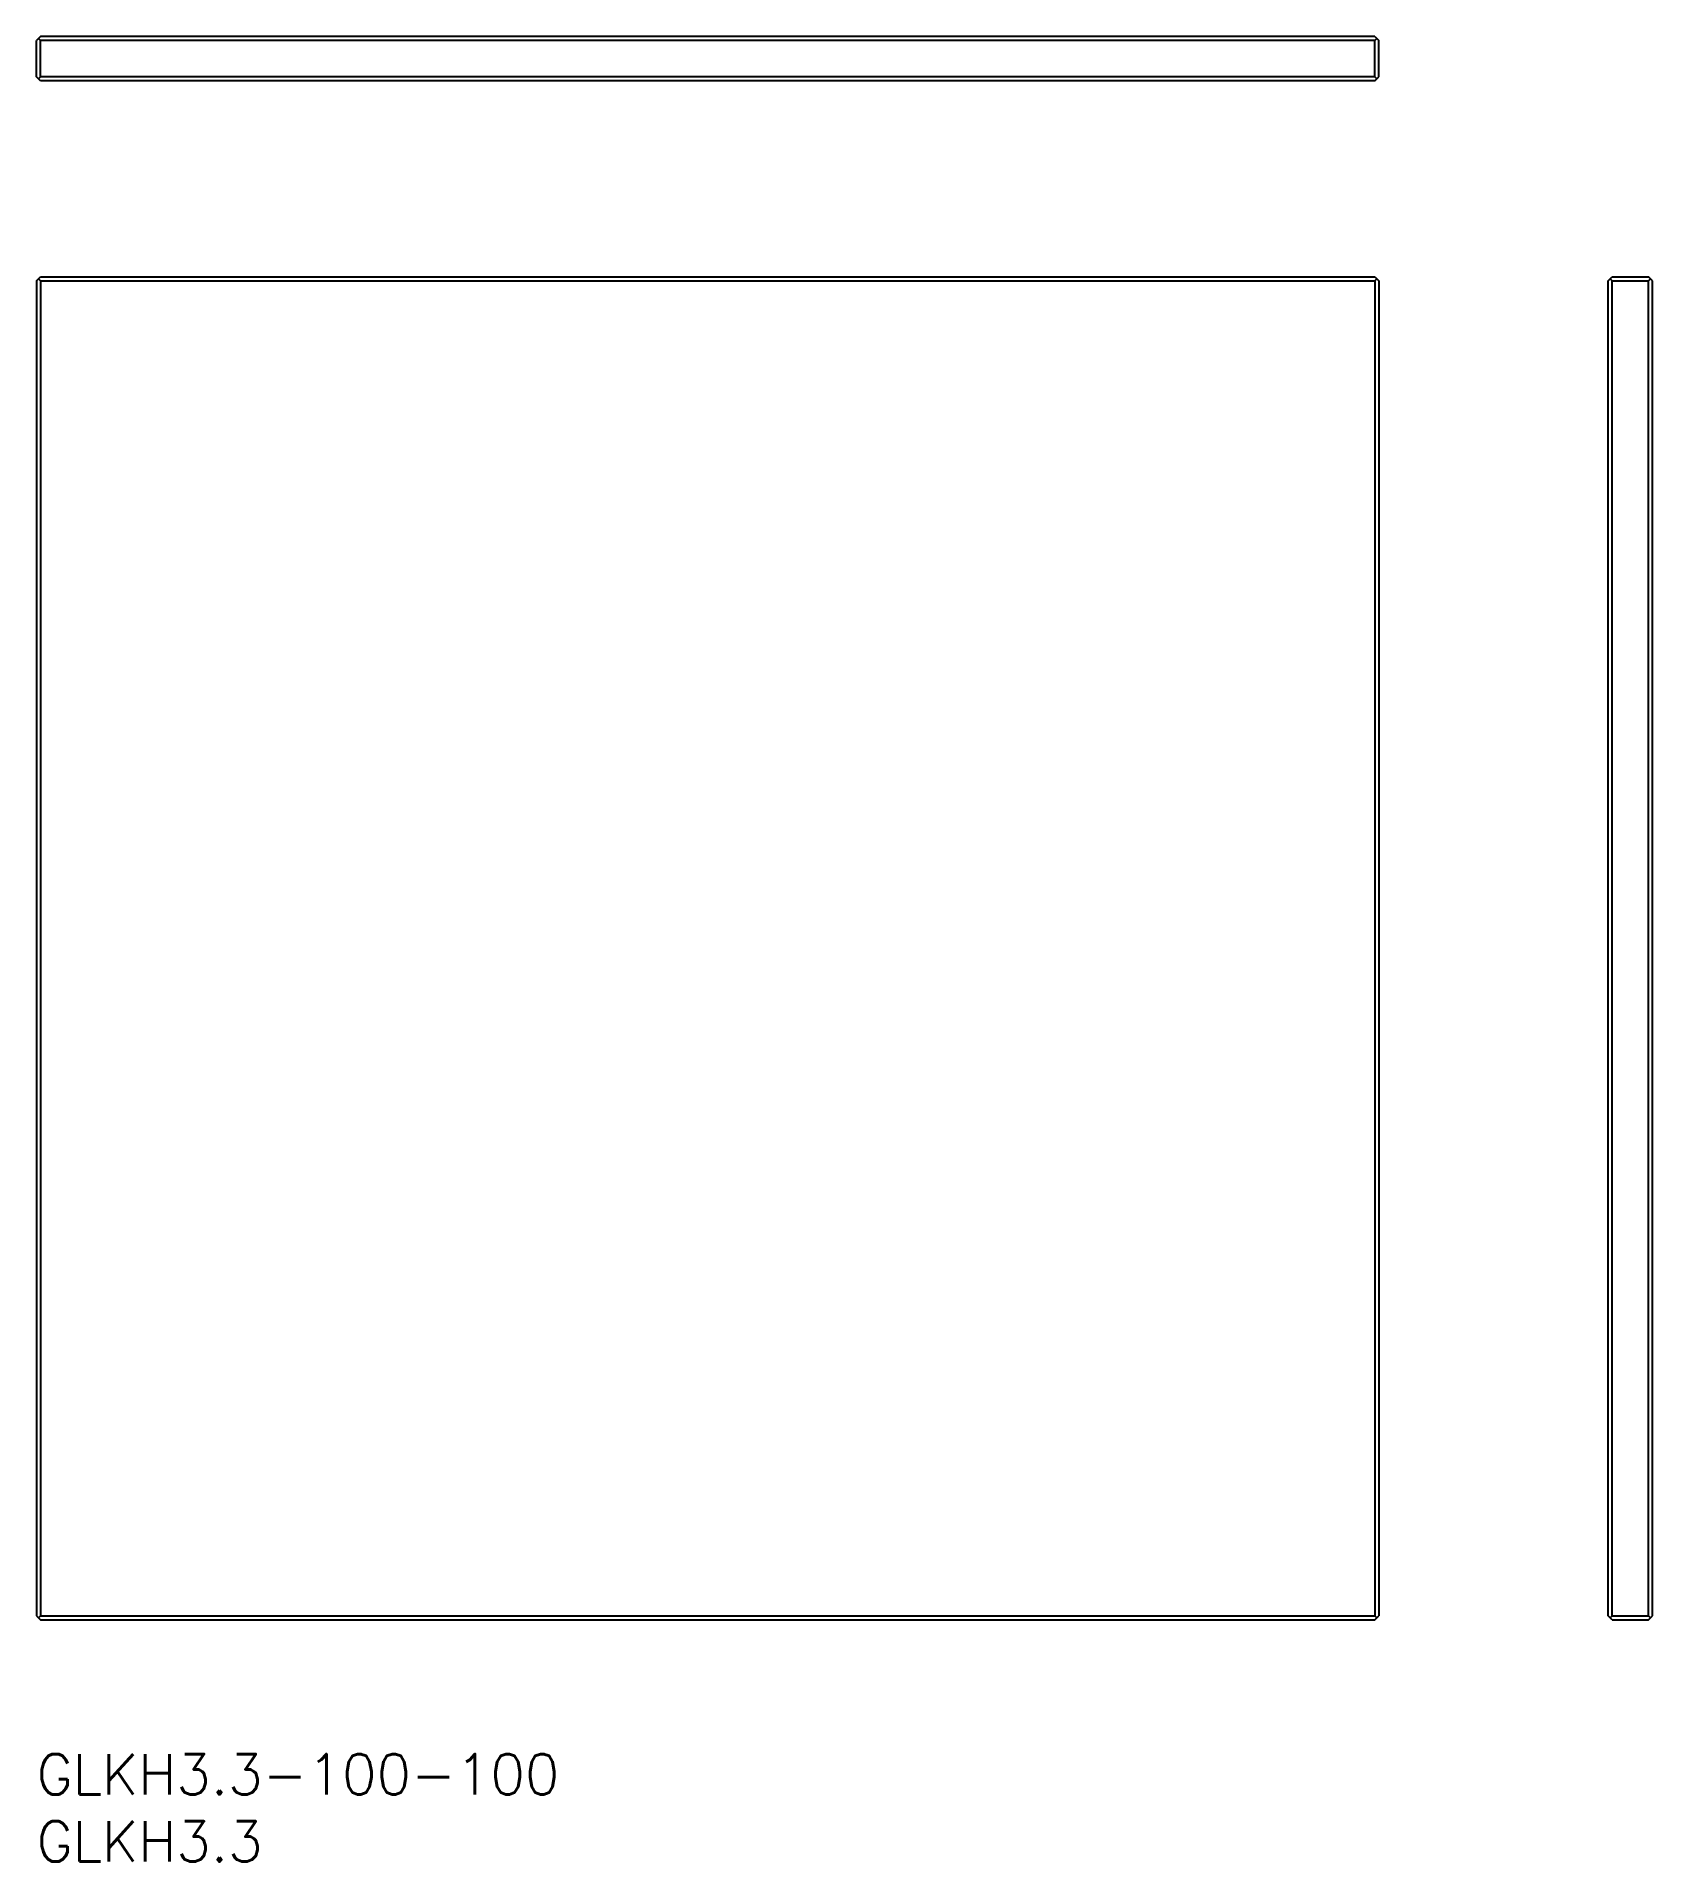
# Model space of a CAD drawing. Extents: x 0 to 120, y -8 to 128.
import ezdxf

# ---------------------------------------------------------------- set-up
doc = ezdxf.new("R2010")
doc.units = 0
doc.header["$LTSCALE"] = 0.5
doc.layers.add('MSM_CONTINUOUS', color=7, linetype='CONTINUOUS')
doc.layers.add('MSM_PART_NUMBER', color=7, linetype='CONTINUOUS')
doc.styles.get("Standard").update_dxf_attribs({"font": 'txt.shx', "height": 1, "bigfont": 'bigfont.shx'})

# ---------------------------------------------------------------- blocks, each defined once
blk = doc.blocks.new('*U14')
at = {"layer": 'MSM_PART_NUMBER'}
blk.add_text('GLKH3.3-100-100', height=3, dxfattribs=at).set_placement((0, -3))
blk = doc.blocks.new('*U15')
at = {"layer": 'MSM_PART_NUMBER'}
blk.add_text('GLKH3.3', height=3, dxfattribs=at).set_placement((0, -8))

msp = doc.modelspace()

# ---------------------------------------------------------------- linework, layer by layer
at = {"layer": 'MSM_CONTINUOUS'}
for p, q in [((0.3, 127.91), (0, 127.61)), ((0.3, 127.61), (0.15, 127.76)), ((99.7, 127.91), (0.3, 127.91)), ((99.7, 127.91), (100, 127.61)), ((99.7, 127.61), (99.85, 127.76)), ((0, 124.91), (0, 127.61)), ((99.7, 127.61), (0.3, 127.61)), ((0.3, 124.91), (0.3, 127.61)), ((99.7, 124.91), (99.7, 127.61)), ((100, 124.91), (100, 127.61)), ((0.3, 124.61), (0, 124.91)), ((0.3, 124.91), (0.15, 124.76)), ((99.7, 124.91), (0.3, 124.91)), ((99.7, 124.61), (0.3, 124.61)), ((99.7, 124.61), (100, 124.91)), ((99.7, 124.91), (99.85, 124.76)), ((0, 109.7), (0.3, 110)), ((0, 109.7), (0, 10.3)), ((0.3, 109.7), (0.15, 109.85)), ((0.3, 110), (99.7, 110)), ((0.3, 109.7), (99.7, 109.7)), ((0.3, 109.7), (0.3, 10.3)), ((99.7, 110), (100, 109.7)), ((99.7, 109.7), (99.85, 109.85)), ((99.7, 109.7), (99.7, 10.3)), ((100, 109.7), (100, 10.3)), ((117.08, 109.7), (117.38, 110)), ((117.08, 10.3), (117.08, 109.7)), ((117.38, 109.7), (117.23, 109.85)), ((117.38, 110), (120.08, 110)), ((117.38, 10.3), (117.38, 109.7)), ((117.38, 109.7), (120.08, 109.7)), ((120.38, 109.7), (120.08, 110)), ((120.08, 109.7), (120.23, 109.85)), ((120.08, 10.3), (120.08, 109.7)), ((120.38, 10.3), (120.38, 109.7)), ((0, 10.3), (0.3, 10)), ((0.3, 10.3), (0.15, 10.15)), ((0.3, 10.3), (99.7, 10.3)), ((0.3, 10), (99.7, 10)), ((99.7, 10), (100, 10.3)), ((99.7, 10.3), (99.85, 10.15)), ((117.38, 10), (117.08, 10.3)), ((117.38, 10.3), (117.23, 10.15)), ((117.38, 10.3), (120.08, 10.3)), ((117.38, 10), (120.08, 10)), ((120.08, 10), (120.38, 10.3)), ((120.08, 10.3), (120.23, 10.15))]:
    msp.add_line(p, q, dxfattribs=at)

# ---------------------------------------------------------------- block references
for name in ['*U14', '*U15']:
    msp.add_blockref(name, (0, 0), dxfattribs=at)

doc.saveas('drawing.dxf')
